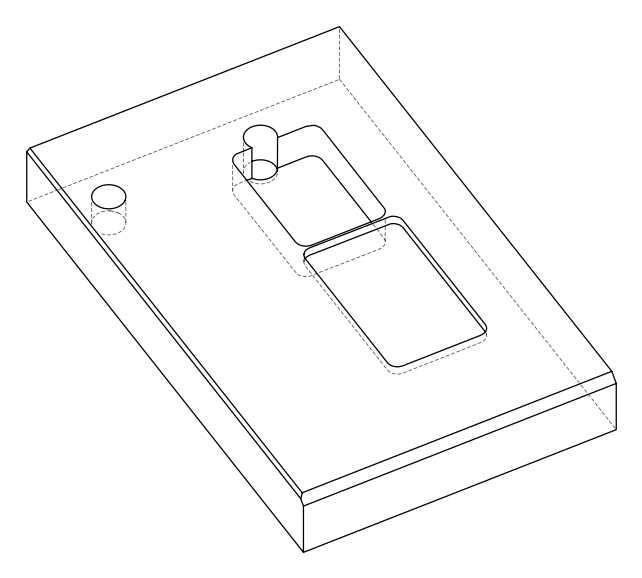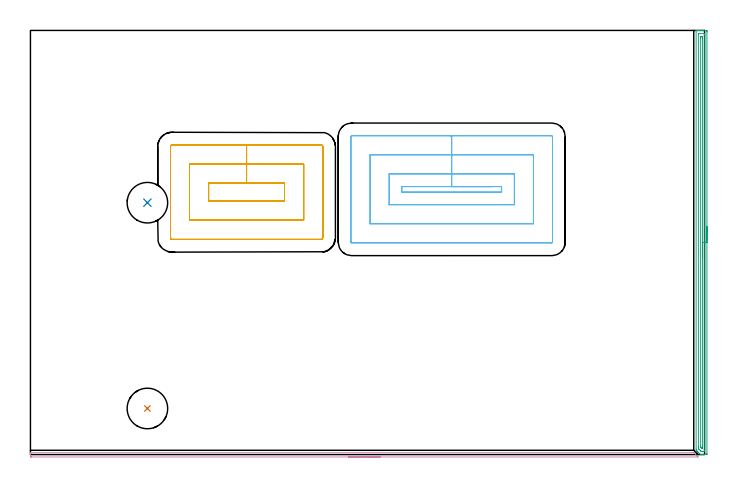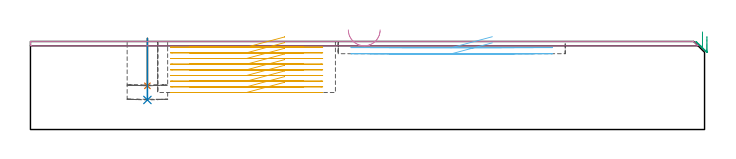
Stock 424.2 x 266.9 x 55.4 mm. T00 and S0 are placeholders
(PLAN: 6 operations, 2 tool changes, 27.7 min)
(1 INDEXABLE_INSERT_DRILL_BLIND_HOLE_FROM_SOLID | STEP1POCKET | NXT0302_022 | 0.12 min | 14078 mm3)
(2 INDEXABLE_INSERT_DRILL_BLIND_HOLE_FROM_SOLID_1 | STEP1POCKET_1 | NXT0302_022 | 0.16 min | 18623 mm3)
(3 AREA_MILL | FG_CHAMFER_SURFACE | UGT0205_001 | 6.57 min | 6173 mm3)
(4 AREA_MILL_1 | FG_CHAMFER_SURFACE_1 | UGT0205_001 | 3.51 min | 1521 mm3)
(5 MILL_RECTANGULAR_POCKET | POCKET_RECTANGULAR_STRAIGHT | NXT0201_012 | Follow Part, ap 4, ae 75% | 12.94 min | 265315 mm3)
(6 MILL_RECTANGULAR_POCKET_1 | POCKET_RECTANGULAR_STRAIGHT_1 | NXT0201_012 | Follow Part, ap 4, ae 75% | 4.39 min | 91267 mm3)
(TOOL NXT0302_022 | Index. Insert Drill 25.5mm [880-D2550L25-03] | D25.5 PA176 FL77 Z2)
(TOOL UGT0205_001 | Chamfer Mill 20 x 3 x 45 deg. | D20 FL50 Z2)
(TOOL NXT0201_012 | ENDMILL 16mm [2P460-1600-NA 1630] | D16 FL38 Z6)
(OP 1 INDEXABLE_INSERT_DRILL_BLIND_HOLE_FROM_SOLID)
G17 G21 G94 G90
T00 M6
G54
G17 G0 G90 X73.6 Y29. S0 M3
G43 Z65.4 H1
G94 G81 G98 Z27.5 F250. R57.4
G80
M5
M2
(OP 2 INDEXABLE_INSERT_DRILL_BLIND_HOLE_FROM_SOLID_1)
G17 G21 G94 G90
T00 M6
G54
G17 G0 G90 X73.6 Y158.5 S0 M3
G43 Z65.4 H1
G94 G81 G98 Z18.6 F250. R57.4
G80
M5
M2
(OP 3 AREA_MILL)
G17 G21 G94 G90
T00 M6
G54
G17 G0 G90 X425.7 Y143.45 S1061 M3
G43 Z65.4 H0
Z58.6
G94 G1 Y143.412 Z57.728 F250.
Y143.298 Z56.864
Y143.109 Z56.012
Y142.847 Z55.18
Y142.513 Z54.374
Y142.11 Z53.6
Y141.642 Z52.864
Y141.11 Z52.172
Y140.521 Z51.529
Y139.878 Z50.94
Y139.186 Z50.408
Y138.45 Z49.94
Y137.676 Z49.537
Y136.87 Z49.203
Y136.038 Z48.941
Y135.186 Z48.752
Y134.322 Z48.638
Y133.45 Z48.6
Y0.633
X425.698 Y0.285
X425.693 Y0.01 Z48.603
X425.358 Y0. Z48.938
X425.102 Z49.193
X424.484 Z49.81
X423.099 Z51.197
X422.737 Z51.558
X421.671 Z52.626
X421.645 Y0.001 Z52.653
X421.605 Y0.006 Z52.692
X421.563 Y0.036 Z52.735
X420.726 Y0.873 Z53.573
X420.116 Y1.483 Z54.181
X420.072 Y1.527 Z54.227
X419.873 Y1.727 Z54.426
X419.825 Y1.774 Z54.472
X419.774 Y1.825 Z54.525
X419.588 Y2.011 Z54.711
X419.533 Y2.065 Z54.763
X419.476 Y2.123 Z54.823
X419.303 Y2.296 Z54.996
X419.242 Y2.356 Z55.054
X419.178 Y2.421 Z55.121
X419.032 Y2.568 Z55.264
X418.9 Y2.705 Z55.385
Y3.316 Z55.4
Y266.715
X418.903 Y266.89 Z55.388
X419.04 Y266.898 Z55.252
X419.184 Y266.9 Z55.116
X419.391 Z54.908
X420.116 Z54.179
X421.352 Z52.945
X422.737 Z51.559
X423.355 Z50.941
X425.102 Z49.195
X425.358 Y266.897 Z48.939
X425.693 Y266.89 Z48.604
X425.698 Y266.615 Z48.601
X425.7 Y266.267 Z48.6
Y265.917
Y133.45
X424.286 Z50.014
X424.285 Y2.421 Z50.015
X424.284 Y2.076 Z50.016
X424.282 Y2.034 Z50.018
X424.28 Y2.018 Z50.02
X424.267 Y2.01 Z50.033
X424.159 Y2.005 Z50.141
X424.021 Y2.001 Z50.279
X422.737 Z51.563
X422.271 Y2.004 Z52.029
X422.071 Y2.01 Z52.229
X421.863 Y2.198 Z52.437
X421.632 Y2.421 Z52.668
X420.99 Y3.061 Z53.31
X420.736 Y3.316 Z53.564
X420.47 Y3.592 Z53.83
X420.321 Y3.753 Z53.979
X420.319 Y3.835 Z53.981
X420.316 Y4.006 Z53.984
X420.315 Y4.21 Z53.985
X420.314 Y4.902 Z53.986
X420.315 Y264.479 Z53.985
X420.317 Y264.824 Z53.983
X420.318 Y264.866 Z53.982
X420.32 Y264.882 Z53.98
X420.333 Y264.89 Z53.967
X420.441 Y264.895 Z53.859
X420.579 Y264.899 Z53.721
X424.073 Z50.227
X424.236 Y264.896 Z50.064
X424.271 Y264.891 Z50.029
X424.279 Y264.888 Z50.021
X424.281 Y264.876 Z50.019
X424.284 Y264.838 Z50.016
X424.285 Y264.682 Z50.015
X424.286 Y264.479 Z50.014
Y133.45
X422.872 Z51.428
Y4.967
X422.87 Y4.21 Z51.43
X422.868 Y4.076 Z51.432
X422.865 Y4.029 Z51.435
X422.86 Y4.01 Z51.44
X422.839 Y4.008 Z51.461
X422.737 Y4.006 Z51.563
X422.532 Y4.01 Z51.768
X422.49 Y4.021 Z51.81
X422.462 Y4.045 Z51.838
X422.404 Y4.098 Z51.896
X422.289 Y4.21 Z52.011
X421.863 Y4.639 Z52.437
X421.752 Y4.757 Z52.548
X421.74 Y4.771 Z52.56
X421.735 Y4.803 Z52.565
X421.731 Y4.875 Z52.569
X421.729 Y4.967 Z52.571
X421.728 Y261.933 Z52.572
X421.73 Y262.69 Z52.57
X421.732 Y262.824 Z52.568
X421.735 Y262.871 Z52.565
X421.74 Y262.89 Z52.56
X421.761 Y262.892 Z52.539
X421.863 Y262.896 Z52.437
X422.532 Y262.899 Z51.768
X422.737 Y262.897 Z51.563
X422.805 Y262.894 Z51.495
X422.854 Y262.89 Z51.446
X422.864 Y262.826 Z51.436
X422.868 Y262.69 Z51.432
X422.87 Y262.553 Z51.43
X422.871 Y261.795 Z51.429
X422.872 Y261.657 Z51.428
Y133.45
Y132.578 Z51.467
Y131.714 Z51.58
Y130.862 Z51.769
Y130.03 Z52.032
Y129.224 Z52.365
Y128.45 Z52.768
Y127.714 Z53.237
Y127.022 Z53.768
Y126.379 Z54.357
Y125.79 Z55.001
Y125.258 Z55.693
Y124.79 Z56.428
Y124.387 Z57.202
Y124.053 Z58.008
Y123.791 Z58.84
Y123.602 Z59.692
Y123.488 Z60.557
Y123.45 Z61.428
G0 Z65.4
M5
M2
(OP 4 AREA_MILL_1)
G17 G21 G94 G90
T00 M6
G54
G17 G0 G90 X220.05 Y-1.5 S1061 M3
G43 Z65.4 H0
Z62.7
G94 G1 X220.012 Z61.828 F250.
X219.898 Z60.964
X219.709 Z60.112
X219.447 Z59.28
X219.113 Z58.474
X218.71 Z57.7
X218.242 Z56.964
X217.71 Z56.272
X217.121 Z55.629
X216.478 Z55.04
X215.786 Z54.508
X215.05 Z54.04
X214.276 Z53.637
X213.47 Z53.303
X212.638 Z53.041
X211.786 Z52.852
X210.922 Z52.738
X210.05 Z52.7
X0.615
X0.404 Y-1.498 Z52.702
X0.003 Y-1.491 Z52.705
X0. Y-1.364 Z52.832
Y-0.15 Z54.045
Y0.515 Z54.714
Y0.848 Z55.048
X0.006 Y1.191 Z55.381
X0.008 Y1.197 Z55.388
X0.168 Y1.2 Z55.4
X416.806
X417.396 Y1.196 Z55.387
X417.424 Y1.176 Z55.375
X419.634 Y-1.033 Z53.164
X420.094 Y-1.493 Z52.706
X420.098 Y-1.499 Z52.7
X210.05 Y-1.5
X209.178 Z52.738
X208.314 Z52.852
X207.462 Z53.041
X206.63 Z53.303
X205.824 Z53.637
X205.05 Z54.04
X204.314 Z54.508
X203.622 Z55.04
X202.979 Z55.629
X202.39 Z56.272
X201.858 Z56.964
X201.39 Z57.7
X200.987 Z58.474
X200.653 Z59.28
X200.391 Z60.112
X200.202 Z60.964
X200.088 Z61.828
X200.05 Z62.7
G0 Z65.4
M5
M2
(OP 5 MILL_RECTANGULAR_POCKET)
G17 G21 G94 G90
T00 M6
G54
G17 G0 G90 X159.9 Y170.193 S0 M3
G43 Z65.4 H1
Z58.4
G94 G1 Y170.8 Z58.237 F250.
X136. Z51.833
X112.1 F500.
Y159.4
X159.9
Y170.8
X136.
Y182.8
X100.1
Y169.467
Y147.4
X171.9
Y182.8
X136.
Y194.8
X89.1
G3 X88.1 Y193.8 R1.
G1 Y136.4
G3 X89.1 Y135.4 R1.
G1 X182.9
G3 X183.9 Y136.4 R1.
G1 Y193.8
G3 X182.9 Y194.8 R1.
G1 X136.
X135.
G0 X159.9 Y170.193 Z54.833
G1 Y170.8 Z54.671 F250.
X136. Z48.267
X112.1 F500.
Y159.4
X159.9
Y170.8
X136.
Y182.8
X100.1
Y169.467
Y147.4
X171.9
Y182.8
X136.
Y194.8
X89.1
G3 X88.1 Y193.8 R1.
G1 Y136.4
G3 X89.1 Y135.4 R1.
G1 X182.9
G3 X183.9 Y136.4 R1.
G1 Y193.8
G3 X182.9 Y194.8 R1.
G1 X136.
X135.
G0 X159.9 Y170.193 Z51.267
G1 Y170.8 Z51.104 F250.
X136. Z44.7
X112.1 F500.
Y159.4
X159.9
Y170.8
X136.
Y182.8
X100.1
Y169.467
Y147.4
X171.9
Y182.8
X136.
Y194.8
X89.1
G3 X88.1 Y193.8 R1.
G1 Y136.4
G3 X89.1 Y135.4 R1.
G1 X182.9
G3 X183.9 Y136.4 R1.
G1 Y193.8
G3 X182.9 Y194.8 R1.
G1 X136.
X135.
G0 X159.9 Y170.193 Z47.7
G1 Y170.8 Z47.537 F250.
X136. Z41.133
X112.1 F500.
Y159.4
X159.9
Y170.8
X136.
Y182.8
X100.1
Y169.467
Y147.4
X171.9
Y182.8
X136.
Y194.8
X89.1
G3 X88.1 Y193.8 R1.
G1 Y136.4
G3 X89.1 Y135.4 R1.
G1 X182.9
G3 X183.9 Y136.4 R1.
G1 Y193.8
G3 X182.9 Y194.8 R1.
G1 X136.
X135.
G0 X159.9 Y170.193 Z44.133
G1 Y170.8 Z43.971 F250.
X136. Z37.567
X112.1 F500.
Y159.4
X159.9
Y170.8
X136.
Y182.8
X100.1
Y169.467
Y147.4
X171.9
Y182.8
X136.
Y194.8
X89.1
G3 X88.1 Y193.8 R1.
G1 Y136.4
G3 X89.1 Y135.4 R1.
G1 X182.9
G3 X183.9 Y136.4 R1.
G1 Y193.8
G3 X182.9 Y194.8 R1.
G1 X136.
X135.
G0 X159.9 Y170.193 Z40.567
G1 Y170.8 Z40.404 F250.
X136. Z34.
X112.1 F500.
Y159.4
X159.9
Y170.8
X136.
Y182.8
X100.1
Y169.467
Y147.4
X171.9
Y182.8
X136.
Y194.8
X89.1
G3 X88.1 Y193.8 R1.
G1 Y136.4
G3 X89.1 Y135.4 R1.
G1 X182.9
G3 X183.9 Y136.4 R1.
G1 Y193.8
G3 X182.9 Y194.8 R1.
G1 X136.
X135.
G0 X159.9 Y170.193 Z37.
G1 Y170.8 Z36.837 F250.
X136. Z30.433
X112.1 F500.
Y159.4
X159.9
Y170.8
X136.
Y182.8
X100.1
Y169.467
Y147.4
X171.9
Y182.8
X136.
Y194.8
X89.1
G3 X88.1 Y193.8 R1.
G1 Y136.4
G3 X89.1 Y135.4 R1.
G1 X182.9
G3 X183.9 Y136.4 R1.
G1 Y193.8
G3 X182.9 Y194.8 R1.
G1 X136.
X135.
G0 X159.9 Y170.193 Z33.433
G1 Y170.8 Z33.271 F250.
X136. Z26.867
X112.1 F500.
Y159.4
X159.9
Y170.8
X136.
Y182.8
X100.1
Y169.467
Y147.4
X171.9
Y182.8
X136.
Y194.8
X89.1
G3 X88.1 Y193.8 R1.
G1 Y136.4
G3 X89.1 Y135.4 R1.
G1 X182.9
G3 X183.9 Y136.4 R1.
G1 Y193.8
G3 X182.9 Y194.8 R1.
G1 X136.
X135.
G0 X159.9 Y170.193 Z29.867
G1 Y170.8 Z29.704 F250.
X136. Z23.3
X112.1 F500.
Y159.4
X159.9
Y170.8
X136.
Y182.8
X100.1
Y169.467
Y147.4
X171.9
Y182.8
X136.
Y194.8
X89.1
G3 X88.1 Y193.8 R1.
G1 Y136.4
G3 X89.1 Y135.4 R1.
G1 X182.9
G3 X183.9 Y136.4 R1.
G1 Y193.8
G3 X182.9 Y194.8 R1.
G1 X136.
X135.
G0 Z65.4
M5
M2
(OP 6 MILL_RECTANGULAR_POCKET_1)
G17 G21 G94 G90
T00 M6
G54
G17 G0 G90 X290.664 Y168.6 S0 M3
G43 Z65.4 H1
Z58.4
G94 G1 X265.1 Z51.55 F250.
X233.7 F500.
Y165.2
X296.5
Y168.6
X265.1
Y176.6
X225.7
Y157.2
X304.5
Y176.6
X265.1
Y188.6
X213.7
Y145.2
X316.5
Y188.6
X265.1
Y200.6
X202.2
G3 X201.7 Y200.1 R0.5
G1 Y133.7
G3 X202.2 Y133.2 R0.5
G1 X328.
G3 X328.5 Y133.7 R0.5
G1 Y200.1
G3 X328. Y200.6 R0.5
G1 X265.1
X264.1
G0 X290.664 Y168.6 Z54.55
G1 X265.1 Z47.7 F250.
X233.7 F500.
Y165.2
X296.5
Y168.6
X265.1
Y176.6
X225.7
Y157.2
X304.5
Y176.6
X265.1
Y188.6
X213.7
Y145.2
X316.5
Y188.6
X265.1
Y200.6
X202.2
G3 X201.7 Y200.1 R0.5
G1 Y133.7
G3 X202.2 Y133.2 R0.5
G1 X328.
G3 X328.5 Y133.7 R0.5
G1 Y200.1
G3 X328. Y200.6 R0.5
G1 X265.1
X264.1
G0 Z65.4
M5
M2
